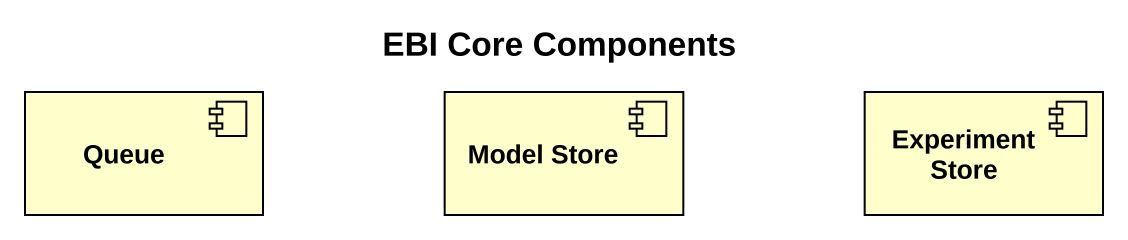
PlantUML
@startuml
title EBI Core Components
component "Queue" as Queue_
component "Model Store" as Model_Store
component "Experiment Store" as Experiment_Store
@enduml
